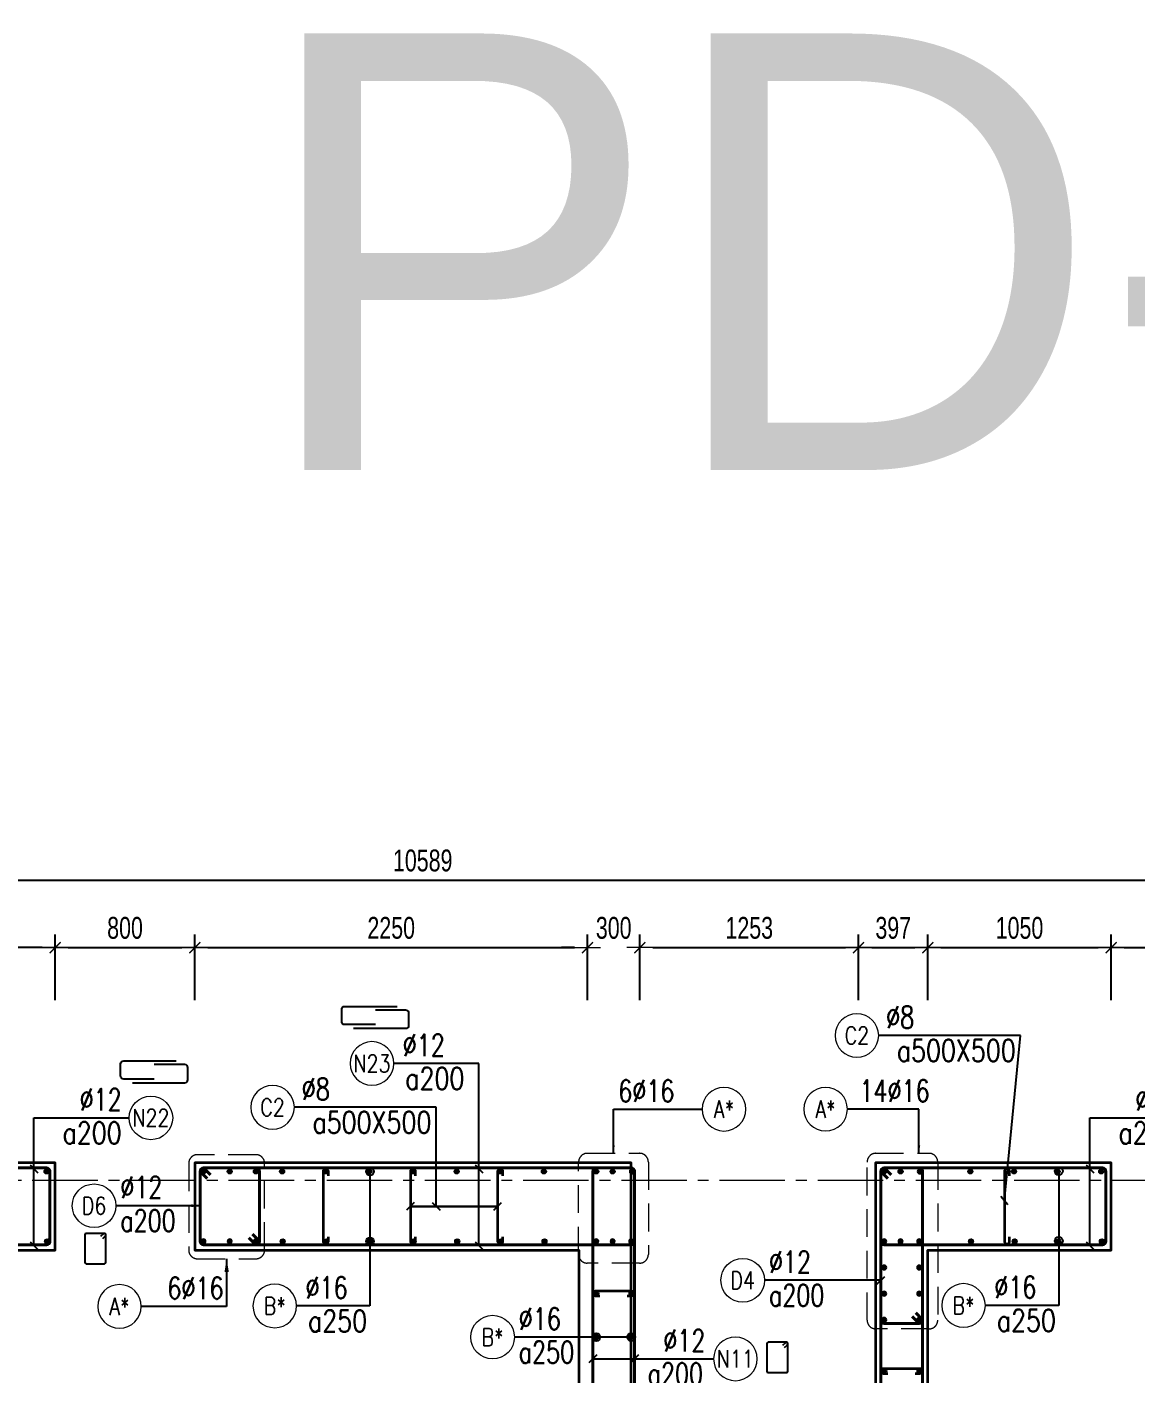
# Model space of a CAD drawing. Header units: millimetres. Extents: x 738475 to 1279438, y -34239 to 156422.
# Drawn here: x 1066096 to 1072451, y 32836 to 40550 of the extents above; entities that cross this region are included whole.
import ezdxf
from ezdxf.enums import TextEntityAlignment as Align

# ---------------------------------------------------------------- set-up
doc = ezdxf.new("R2010")
doc.units = ezdxf.units.MM
doc.header["$MEASUREMENT"] = 0
doc.linetypes.add('HIDDEN2', pattern=[4.7625, 3.175, -1.5875])
doc.linetypes.add('HT_Grid$0$CENTER2', pattern=[1.125, 0.75, -0.125, 0.125, -0.125])
doc.layers.get('0').update_dxf_attribs({"lineweight": 20})
doc.layers.get('Defpoints').update_dxf_attribs({"color": 151, "lineweight": 9})
for name, color, linetype, lineweight in [('HT_Grid$0$NDC_S_AXIS', 5, 'HT_Grid$0$CENTER2', 13), ('KC-LEADER', 153, 'Continuous', 18), ('KC-THEP', 6, 'Continuous', 40), ('NDC_S_DIM', 1, 'Continuous', 15), ('NDC_S_ENG TEXT', 2, 'Continuous', 20), ('NDC_S_HIDDEN', 8, 'HIDDEN2', 13), ('NDC_S_LEADER', 1, 'Continuous', 15), ('NDC_S_REBAR', 4, 'Continuous', 35), ('NDC_S_STIRRUP', 4, 'Continuous', 40), ('NDC_S_VN TEXT', 7, 'Continuous', 20), ('NDC_S_WALL', 6, 'Continuous', 35), ('OF_Core wall_1.2(B1-19F)$0$NDC_S_WALL', 6, 'Continuous', 35)]:
    doc.layers.add(name, color=color, linetype=linetype, lineweight=lineweight)
doc.layers.add('Leader', color=6, linetype='Continuous')
doc.layers.add('Ligature', color=1, linetype='Continuous')
doc.styles.add('NDC_ARIAL', font='arial.ttf', dxfattribs={"width": 0.85})
doc.styles.add('NDC_DIM', font='', dxfattribs={"width": 0.75})
doc.styles.add('NDC_EN TXT', font='romans.shx', dxfattribs={"width": 0.8})
doc.styles.get("Standard").update_dxf_attribs({"font": 'arial.ttf'})
doc.styles.get('NDC_DIM').set_extended_font_data('Dotum')
doc.dimstyles.new('NDC_1-50', dxfattribs={"dimscale": 50, "dimtxt": 2.5, "dimasz": 1, "dimexe": 1.5, "dimexo": 0, "dimgap": 0.8, "dimtad": 1, "dimdec": 0, "dimdsep": 46, "dimtxsty": 'NDC_ARIAL', "dimblk": 'DIMMARK', "dimcen": 49999.938995, "dimdle": 1.5, "dimclrd": 1, "dimclre": 1, "dimclrt": 3, "dimadec": 0, "dimazin": 0, "dimtfac": 1, "dimtdec": 0, "dimtix": 1, "dimtmove": 2, "dimatfit": 3, "dimfxl": 1, "dimarcsym": 0})
doc.dimstyles.new('NDC_dim_30', dxfattribs={"dimscale": 30, "dimtxt": 2.5, "dimasz": 1.5, "dimexe": 1.5, "dimexo": 2.5, "dimgap": 1, "dimtad": 1, "dimdec": 0, "dimzin": 0, "dimdsep": 46, "dimtxsty": 'NDC_DIM', "dimblk": 'DIMMARK', "dimcen": 0.09, "dimdle": 1.2, "dimclrd": 1, "dimclre": 1, "dimclrt": 3, "dimadec": 0, "dimazin": 0, "dimtfac": 1, "dimtdec": 0, "dimtix": 1, "dimtofl": 0, "dimtmove": 0, "dimatfit": 3, "dimfxl": 6, "dimfxlon": 1, "dimtolj": 1, "dimtzin": 0, "dimarcsym": 0})
doc.dimstyles.new('NDC_dim_50', dxfattribs={"dimscale": 50, "dimtxt": 2.5, "dimasz": 1.5, "dimexe": 1.5, "dimexo": 2.5, "dimgap": 1, "dimtad": 1, "dimdec": 0, "dimzin": 0, "dimdsep": 46, "dimtxsty": 'NDC_DIM', "dimblk": 'DIMMARK', "dimcen": 0.09, "dimdle": 1.2, "dimclrd": 1, "dimclre": 1, "dimclrt": 3, "dimadec": 0, "dimazin": 0, "dimtfac": 1, "dimtdec": 0, "dimtix": 1, "dimtofl": 0, "dimtmove": 0, "dimatfit": 3, "dimfxl": 6, "dimfxlon": 1, "dimtolj": 1, "dimtzin": 0, "dimarcsym": 0})

# ---------------------------------------------------------------- blocks, each defined once
blk = doc.blocks.new('THEP')
at = {"layer": 'KC-LEADER', "color": 6}
blk.add_circle((0, 0), 14, dxfattribs=at)
at = {"layer": 'KC-THEP'}
for p, q in [((-14, 0), (14, 0)), ((9.9, 9.9), (-9.9, -9.9)), ((-9.9, 9.9), (9.9, -9.9)), ((0, 14), (0, -14))]:
    blk.add_line(p, q, dxfattribs=at)
blk = doc.blocks.new('DIMMARK')
at = {"layer": 'NDC_S_DIM', "color": 1}
blk.add_line((-1.5, 0), (1, 0), dxfattribs=at)
at = {"layer": 'NDC_S_DIM', "color": 2, "const_width": 0.1}
blk.add_lwpolyline([(-0.42, -0.42), (0.42, 0.42)], dxfattribs=at)
blk = doc.blocks.new('*U10')
blk.add_circle((2.5, 0), 2.5)
at = {"layer": 'NDC_S_VN TEXT', "color": 3, "style": 'NDC_EN TXT'}
for tag, width, p in [('DK2', 0.75, (-0.85, 0.85)), ('KC2', 0.8, (-0.85, -2.97))]:
    blk.add_attdef(tag, text='', height=2.5, dxfattribs=dict(at, width=width)).set_placement(p, align=Align.RIGHT)
at = {"layer": 'NDC_S_VN TEXT', "color": 7, "style": 'NDC_EN TXT', "width": 0.8}
blk.add_attdef('SH3', text='', height=2, dxfattribs=at).set_placement((2.5, 0), align=Align.MIDDLE)
blk = doc.blocks.new('*U13')
blk.add_circle((-2.5, 0), 2.5)
at = {"layer": 'NDC_S_VN TEXT', "color": 3, "style": 'NDC_EN TXT', "width": 0.75}
blk.add_attdef('DK1', (0.5, 0.85), '', height=2.5, dxfattribs=at)
at = {"layer": 'NDC_S_VN TEXT', "color": 7, "style": 'NDC_EN TXT', "width": 0.8}
blk.add_attdef('SH2', text='', height=2, dxfattribs=at).set_placement((-2.5, 0), align=Align.MIDDLE)
blk = doc.blocks.new('*U11')
blk.add_circle((-2.5, 0), 2.5)
at = {"layer": 'NDC_S_VN TEXT', "color": 3, "style": 'NDC_EN TXT', "width": 0.75}
for tag, p in [('DK1', (0.5, 0.85)), ('KC1', (0.5, -2.97))]:
    blk.add_attdef(tag, p, '', height=2.5, dxfattribs=at)
at = {"layer": 'NDC_S_VN TEXT', "color": 7, "style": 'NDC_EN TXT', "width": 0.8}
blk.add_attdef('SH2', text='', height=2, dxfattribs=at).set_placement((-2.5, 0), align=Align.MIDDLE)
blk = doc.blocks.new('*D826')
at = {"layer": 'Defpoints', "color": 0, "transparency": 16777216}
for p in [(1069608.2, 35277.9), (1069308.2, 33546.2), (1069608.2, 33546.2)]:
    blk.add_point(p, dxfattribs=at)
at = {"layer": 'NDC_S_DIM', "color": 1, "lineweight": -2, "transparency": 16777216}
for p, q in [((1069308.2, 34977.9), (1069308.2, 35352.9)), ((1069608.2, 34977.9), (1069608.2, 35352.9)), ((1069233.2, 35277.9), (1069158.2, 35277.9)), ((1069683.2, 35277.9), (1069758.2, 35277.9))]:
    blk.add_line(p, q, dxfattribs=at)
at = {"layer": 'NDC_S_DIM', "color": 1, "lineweight": -2, "transparency": 16777216, "xscale": 75, "yscale": 75, "zscale": 75}
blk.add_blockref('DIMMARK', (1069308.2, 35277.9), dxfattribs=at)
at = {"layer": 'NDC_S_DIM', "color": 1, "lineweight": -2, "transparency": 16777216, "xscale": 75, "yscale": 75, "zscale": 75, "rotation": 180}
blk.add_blockref('DIMMARK', (1069608.2, 35277.9), dxfattribs=at)
at = {"layer": 'NDC_S_DIM', "color": 3, "transparency": 16777216, "insert": (1069458.2, 35390.5), "char_height": 125, "attachment_point": 5, "style": 'NDC_DIM'}
blk.add_mtext('\\A1;300', dxfattribs=at)
blk = doc.blocks.new('*D827')
at = {"layer": 'Defpoints', "color": 0, "transparency": 16777216}
for p in [(1067058.6, 35277.9), (1066258.2, 34016.2), (1067058.6, 34016.2)]:
    blk.add_point(p, dxfattribs=at)
at = {"layer": 'NDC_S_DIM', "color": 1, "lineweight": -2, "transparency": 16777216}
for p, q in [((1066258.2, 34977.9), (1066258.2, 35352.9)), ((1067058.6, 34977.9), (1067058.6, 35352.9)), ((1066333.2, 35277.9), (1066983.6, 35277.9))]:
    blk.add_line(p, q, dxfattribs=at)
at = {"layer": 'NDC_S_DIM', "color": 1, "lineweight": -2, "transparency": 16777216, "xscale": 75, "yscale": 75, "zscale": 75, "rotation": 180}
blk.add_blockref('DIMMARK', (1066258.2, 35277.9), dxfattribs=at)
at = {"layer": 'NDC_S_DIM', "color": 1, "lineweight": -2, "transparency": 16777216, "xscale": 75, "yscale": 75, "zscale": 75}
blk.add_blockref('DIMMARK', (1067058.6, 35277.9), dxfattribs=at)
at = {"layer": 'NDC_S_DIM', "color": 3, "transparency": 16777216, "insert": (1066658.4, 35390.5), "char_height": 125, "attachment_point": 5, "style": 'NDC_DIM'}
blk.add_mtext('\\A1;800', dxfattribs=at)
blk = doc.blocks.new('*D828')
at = {"layer": 'Defpoints', "color": 0, "transparency": 16777216}
for p in [(1069308.2, 35277.9), (1067058.6, 34016.2), (1069308.2, 33546.2)]:
    blk.add_point(p, dxfattribs=at)
at = {"layer": 'NDC_S_DIM', "color": 1, "lineweight": -2, "transparency": 16777216}
for p, q in [((1067058.6, 34977.9), (1067058.6, 35352.9)), ((1069308.2, 34977.9), (1069308.2, 35352.9)), ((1067133.6, 35277.9), (1069233.2, 35277.9))]:
    blk.add_line(p, q, dxfattribs=at)
at = {"layer": 'NDC_S_DIM', "color": 1, "lineweight": -2, "transparency": 16777216, "xscale": 75, "yscale": 75, "zscale": 75, "rotation": 180}
blk.add_blockref('DIMMARK', (1067058.6, 35277.9), dxfattribs=at)
at = {"layer": 'NDC_S_DIM', "color": 1, "lineweight": -2, "transparency": 16777216, "xscale": 75, "yscale": 75, "zscale": 75}
blk.add_blockref('DIMMARK', (1069308.2, 35277.9), dxfattribs=at)
at = {"layer": 'NDC_S_DIM', "color": 3, "transparency": 16777216, "insert": (1068183.4, 35390.5), "char_height": 125, "attachment_point": 5, "style": 'NDC_DIM'}
blk.add_mtext('\\A1;2250', dxfattribs=at)
blk = doc.blocks.new('*D829')
at = {"layer": 'Defpoints', "color": 0, "transparency": 16777216}
for p in [(1073658.2, 35663.8), (1073658.2, 34760.7), (1063069.3, 33966.5)]:
    blk.add_point(p, dxfattribs=at)
at = {"layer": 'NDC_S_DIM', "color": 1, "lineweight": -2, "transparency": 16777216}
for p, q in [((1063069.3, 35363.8), (1063069.3, 35738.8)), ((1073658.2, 35363.8), (1073658.2, 35738.8)), ((1063144.3, 35663.8), (1073583.2, 35663.8))]:
    blk.add_line(p, q, dxfattribs=at)
at = {"layer": 'NDC_S_DIM', "color": 1, "lineweight": -2, "transparency": 16777216, "xscale": 75, "yscale": 75, "zscale": 75, "rotation": 180}
blk.add_blockref('DIMMARK', (1063069.3, 35663.8), dxfattribs=at)
at = {"layer": 'NDC_S_DIM', "color": 1, "lineweight": -2, "transparency": 16777216, "xscale": 75, "yscale": 75, "zscale": 75}
blk.add_blockref('DIMMARK', (1073658.2, 35663.8), dxfattribs=at)
at = {"layer": 'NDC_S_DIM', "color": 3, "transparency": 16777216, "insert": (1068363.8, 35776.4), "char_height": 125, "attachment_point": 5, "style": 'NDC_DIM'}
blk.add_mtext('\\A1;10589', dxfattribs=at)
blk = doc.blocks.new('*D832')
at = {"layer": 'Defpoints', "color": 0, "ltscale": 200, "transparency": 16777216}
for p in [(1065358.2, 35277.9), (1066258.2, 34016.2), (1065358.2, 33522.6)]:
    blk.add_point(p, dxfattribs=at)
at = {"layer": 'NDC_S_DIM', "color": 1, "lineweight": -2, "ltscale": 200, "transparency": 16777216}
for p, q in [((1065358.2, 34977.9), (1065358.2, 35352.9)), ((1066258.2, 34977.9), (1066258.2, 35352.9)), ((1066183.2, 35277.9), (1065433.2, 35277.9))]:
    blk.add_line(p, q, dxfattribs=at)
at = {"layer": 'NDC_S_DIM', "color": 1, "lineweight": -2, "ltscale": 200, "transparency": 16777216, "xscale": 75, "yscale": 75, "zscale": 75, "rotation": 180}
blk.add_blockref('DIMMARK', (1065358.2, 35277.9), dxfattribs=at)
at = {"layer": 'NDC_S_DIM', "color": 1, "lineweight": -2, "ltscale": 200, "transparency": 16777216, "xscale": 75, "yscale": 75, "zscale": 75}
blk.add_blockref('DIMMARK', (1066258.2, 35277.9), dxfattribs=at)
at = {"layer": 'NDC_S_DIM', "color": 3, "ltscale": 200, "transparency": 16777216, "insert": (1065808.2, 35390.5), "char_height": 125, "attachment_point": 5, "style": 'NDC_DIM'}
blk.add_mtext('\\A1;900', dxfattribs=at)
blk = doc.blocks.new('*U812')
at = {"layer": 'KC-THEP', "rotation": 9.66856443638095}
for p in [(-1.8, 200), (1.8, -200)]:
    blk.add_blockref('THEP', p, dxfattribs=at)
blk = doc.blocks.new('*U811')
at = {"layer": 'NDC_S_HIDDEN', "color": 0, "linetype": 'ByBlock', "lineweight": -2, "transparency": 16777216}
for p in [(0, 0), (250, 0), (500, 0), (750, 0)]:
    blk.add_blockref('*U812', p, dxfattribs=at)
blk = doc.blocks.new('A$C72321851')
at = {"layer": 'Ligature'}
for points in [[(-60.9, -129.3), (-60.9, 170.9, -0.414214), (-43.3, 188.5), (25.8, 188.5, -0.414214), (43.4, 170.9), (43.4, -4.3)], [(-39.7, -4.3), (-39.7, -179.5, 0.414214), (-22.1, -197.1), (47, -197.1, 0.414214), (64.6, -179.5), (64.6, 120.7)]]:
    blk.add_lwpolyline(points, format="xyb", dxfattribs=at)
blk = doc.blocks.new('*U9')
blk.add_circle((2.5, 0), 2.5)
at = {"layer": 'NDC_S_VN TEXT', "color": 3, "style": 'NDC_EN TXT', "width": 0.75}
blk.add_attdef('DK2', text='', height=2.5, dxfattribs=at).set_placement((-0.85, 0.85), align=Align.RIGHT)
at = {"layer": 'NDC_S_VN TEXT', "color": 7, "style": 'NDC_EN TXT', "width": 0.8}
blk.add_attdef('SH3', text='', height=2, dxfattribs=at).set_placement((2.5, 0), align=Align.MIDDLE)
blk = doc.blocks.new('*D834')
at = {"layer": 'Defpoints', "color": 0, "ltscale": 200, "transparency": 16777216}
for p in [(1070861.3, 35277.9), (1070861.3, 33949.9), (1069608.2, 33546.2)]:
    blk.add_point(p, dxfattribs=at)
at = {"layer": 'NDC_S_DIM', "color": 1, "lineweight": -2, "ltscale": 200, "transparency": 16777216}
for p, q in [((1069608.2, 34977.9), (1069608.2, 35352.9)), ((1070861.3, 34977.9), (1070861.3, 35352.9)), ((1069683.2, 35277.9), (1070786.3, 35277.9))]:
    blk.add_line(p, q, dxfattribs=at)
at = {"layer": 'NDC_S_DIM', "color": 1, "lineweight": -2, "ltscale": 200, "transparency": 16777216, "xscale": 75, "yscale": 75, "zscale": 75, "rotation": 180}
blk.add_blockref('DIMMARK', (1069608.2, 35277.9), dxfattribs=at)
at = {"layer": 'NDC_S_DIM', "color": 1, "lineweight": -2, "ltscale": 200, "transparency": 16777216, "xscale": 75, "yscale": 75, "zscale": 75}
blk.add_blockref('DIMMARK', (1070861.3, 35277.9), dxfattribs=at)
at = {"layer": 'NDC_S_DIM', "color": 3, "ltscale": 200, "transparency": 16777216, "insert": (1070234.8, 35390.5), "char_height": 125, "attachment_point": 5, "style": 'NDC_DIM'}
blk.add_mtext('\\A1;1253', dxfattribs=at)
blk = doc.blocks.new('*D835')
at = {"layer": 'Defpoints', "color": 0, "ltscale": 200, "transparency": 16777216}
for p in [(1071258.2, 35277.9), (1070861.3, 33949.9), (1071258.2, 33546.2)]:
    blk.add_point(p, dxfattribs=at)
at = {"layer": 'NDC_S_DIM', "color": 1, "lineweight": -2, "ltscale": 200, "transparency": 16777216}
for p, q in [((1070861.3, 34977.9), (1070861.3, 35352.9)), ((1071258.2, 34977.9), (1071258.2, 35352.9)), ((1070936.3, 35277.9), (1071183.2, 35277.9))]:
    blk.add_line(p, q, dxfattribs=at)
at = {"layer": 'NDC_S_DIM', "color": 1, "lineweight": -2, "ltscale": 200, "transparency": 16777216, "xscale": 75, "yscale": 75, "zscale": 75, "rotation": 180}
blk.add_blockref('DIMMARK', (1070861.3, 35277.9), dxfattribs=at)
at = {"layer": 'NDC_S_DIM', "color": 1, "lineweight": -2, "ltscale": 200, "transparency": 16777216, "xscale": 75, "yscale": 75, "zscale": 75}
blk.add_blockref('DIMMARK', (1071258.2, 35277.9), dxfattribs=at)
at = {"layer": 'NDC_S_DIM', "color": 3, "ltscale": 200, "transparency": 16777216, "insert": (1071059.8, 35390.5), "char_height": 125, "attachment_point": 5, "style": 'NDC_DIM'}
blk.add_mtext('\\A1;397', dxfattribs=at)
blk = doc.blocks.new('*D836')
at = {"layer": 'Defpoints', "color": 0, "ltscale": 200, "transparency": 16777216}
for p in [(1072308.2, 35277.9), (1071258.2, 33546.2), (1072308.2, 33546.2)]:
    blk.add_point(p, dxfattribs=at)
at = {"layer": 'NDC_S_DIM', "color": 1, "lineweight": -2, "ltscale": 200, "transparency": 16777216}
for p, q in [((1071258.2, 34977.9), (1071258.2, 35352.9)), ((1072308.2, 34977.9), (1072308.2, 35352.9)), ((1071333.2, 35277.9), (1072233.2, 35277.9))]:
    blk.add_line(p, q, dxfattribs=at)
at = {"layer": 'NDC_S_DIM', "color": 1, "lineweight": -2, "ltscale": 200, "transparency": 16777216, "xscale": 75, "yscale": 75, "zscale": 75, "rotation": 180}
blk.add_blockref('DIMMARK', (1071258.2, 35277.9), dxfattribs=at)
at = {"layer": 'NDC_S_DIM', "color": 1, "lineweight": -2, "ltscale": 200, "transparency": 16777216, "xscale": 75, "yscale": 75, "zscale": 75}
blk.add_blockref('DIMMARK', (1072308.2, 35277.9), dxfattribs=at)
at = {"layer": 'NDC_S_DIM', "color": 3, "ltscale": 200, "transparency": 16777216, "insert": (1071783.2, 35390.5), "char_height": 125, "attachment_point": 5, "style": 'NDC_DIM'}
blk.add_mtext('\\A1;1050', dxfattribs=at)
blk = doc.blocks.new('*D837')
at = {"layer": 'Defpoints', "color": 0, "ltscale": 200, "transparency": 16777216}
for p in [(1073108.2, 35277.9), (1072308.2, 33546.2), (1073108.2, 33546.2)]:
    blk.add_point(p, dxfattribs=at)
at = {"layer": 'NDC_S_DIM', "color": 1, "lineweight": -2, "ltscale": 200, "transparency": 16777216}
for p, q in [((1072308.2, 34977.9), (1072308.2, 35352.9)), ((1073108.2, 34977.9), (1073108.2, 35352.9)), ((1072383.2, 35277.9), (1073033.2, 35277.9))]:
    blk.add_line(p, q, dxfattribs=at)
at = {"layer": 'NDC_S_DIM', "color": 1, "lineweight": -2, "ltscale": 200, "transparency": 16777216, "xscale": 75, "yscale": 75, "zscale": 75, "rotation": 180}
blk.add_blockref('DIMMARK', (1072308.2, 35277.9), dxfattribs=at)
at = {"layer": 'NDC_S_DIM', "color": 1, "lineweight": -2, "ltscale": 200, "transparency": 16777216, "xscale": 75, "yscale": 75, "zscale": 75}
blk.add_blockref('DIMMARK', (1073108.2, 35277.9), dxfattribs=at)
at = {"layer": 'NDC_S_DIM', "color": 3, "ltscale": 200, "transparency": 16777216, "insert": (1072708.2, 35390.5), "char_height": 125, "attachment_point": 5, "style": 'NDC_DIM'}
blk.add_mtext('\\A1;800', dxfattribs=at)

msp = doc.modelspace()

# ---------------------------------------------------------------- linework, layer by layer
at = {"layer": 'HT_Grid$0$NDC_S_AXIS', "ltscale": 500}
msp.add_line((1061064.426, 33946.245), (1078989.134, 33946.245), dxfattribs=at)
at = {"layer": 'Ligature'}
for points in [[(1066530.253, 33611.54), (1066546.219, 33627.506, 0.66817864), (1066540.445, 33641.445), (1066435.817, 33641.445, 0.41421356), (1066427.652, 33633.28), (1066427.652, 33476.172, 0.41421356), (1066435.817, 33468.007), (1066540.446, 33468.007, 0.41421356), (1066548.61, 33476.172), (1066548.61, 33633.28, 0.66817864), (1066534.672, 33639.053), (1066518.706, 33623.087)], [(1070437.33, 32988.179), (1070453.296, 33004.145, 0.66817864), (1070447.522, 33018.083), (1070342.893, 33018.083, 0.41421356), (1070334.729, 33009.918), (1070334.729, 32852.81, 0.41421356), (1070342.894, 32844.646), (1070447.522, 32844.646, 0.41421356), (1070455.687, 32852.81), (1070455.687, 33009.918, 0.66817864), (1070441.749, 33015.691), (1070425.783, 32999.725)]]:
    msp.add_lwpolyline(points, format="xyb", dxfattribs=at)
at = {"layer": 'NDC_S_HIDDEN', "ltscale": 50}
for points in [[(1069307.064, 34100.073), (1069606.664, 34100.073, -0.41421356), (1069656.664, 34050.073), (1069656.664, 33521.275, -0.41421356), (1069606.664, 33471.275), (1069307.064, 33471.275, -0.41421356), (1069257.064, 33521.275), (1069257.064, 34050.073, -0.41421356)], [(1070960.168, 34100.073), (1071264.814, 34100.073, -0.41421356), (1071314.814, 34050.073), (1071314.814, 33144.847, -0.41421356), (1071264.814, 33094.847), (1070960.168, 33094.847, -0.41421356), (1070910.168, 33144.847), (1070910.168, 34050.073, -0.41421356)], [(1067408.224, 34092.403), (1067073, 34092.403, 0.41421356), (1067023, 34042.403), (1067023, 33546.245, 0.41421356), (1067073, 33496.245), (1067408.224, 33496.245, 0.41421356), (1067458.224, 33546.245), (1067458.224, 34042.403, 0.41421356)]]:
    msp.add_lwpolyline(points, format="xyb", close=True, dxfattribs=at)
at = {"layer": 'NDC_S_REBAR'}
for points in [[(1067823.224, 33971.245), (1067823.224, 33996.245, 1), (1067793.224, 33996.245), (1067793.224, 33596.245, 1), (1067823.224, 33596.245), (1067823.224, 33621.245)], [(1068323.224, 33971.245), (1068323.224, 33996.245, 1), (1068293.224, 33996.245), (1068293.224, 33596.245, 1), (1068323.224, 33596.245), (1068323.224, 33621.245)], [(1068823.224, 33971.245), (1068823.224, 33996.245, 1), (1068793.224, 33996.245), (1068793.224, 33596.245, 1), (1068823.224, 33596.245), (1068823.224, 33621.245)], [(1071726.736, 33971.245), (1071726.736, 33996.245, 1), (1071696.736, 33996.245), (1071696.736, 33596.245, 1), (1071726.736, 33596.245), (1071726.736, 33621.245)], [(1069378.775, 33282.491), (1069353.775, 33282.491, -1), (1069353.775, 33312.491), (1069560.8, 33312.491, -1), (1069560.8, 33282.491), (1069535.8, 33282.491)], [(1071028.775, 32838.224), (1071003.775, 32838.224, -1), (1071003.775, 32868.224), (1071210.8, 32868.224, -1), (1071210.8, 32838.224), (1071185.8, 32838.224)]]:
    msp.add_lwpolyline(points, format="xyb", dxfattribs=at)
at = {"layer": 'NDC_S_STIRRUP'}
for points in [[(1064698.224, 33976.245), (1064658.224, 34016.245, 0.41421356), (1064638.224, 33996.245), (1064638.224, 33596.245, 0.41421356), (1064658.224, 33576.245), (1066208.224, 33576.245, 0.41421356), (1066228.224, 33596.245), (1066228.224, 33996.245, 0.41421356), (1066208.224, 34016.245), (1064658.224, 34016.245, 0.41421356), (1064638.224, 33996.245), (1064678.224, 33956.245)], [(1067148.224, 33976.245), (1067108.224, 34016.245, 0.41421356), (1067088.224, 33996.245), (1067088.224, 33596.245, 0.41421356), (1067108.224, 33576.245), (1069558.224, 33576.245, 0.41421356), (1069578.224, 33596.245), (1069578.224, 33996.245, 0.41421356), (1069558.224, 34016.245), (1067108.224, 34016.245, 0.41421356), (1067088.224, 33996.245), (1067128.224, 33956.245)], [(1067388.224, 33636.245), (1067428.224, 33596.245, -0.41421356), (1067408.224, 33576.245), (1067108.224, 33576.245, -0.41421356), (1067088.224, 33596.245), (1067088.224, 33996.245, -0.41421356), (1067108.224, 34016.245), (1067408.224, 34016.245, -0.41421356), (1067428.224, 33996.245), (1067428.224, 33596.245, -0.41421356), (1067408.224, 33576.245), (1067368.224, 33616.245)], [(1069538.224, 31636.245), (1069578.224, 31596.245, -0.41421356), (1069558.224, 31576.245), (1069358.224, 31576.245, -0.41421356), (1069338.224, 31596.245), (1069338.224, 33996.245, -0.41421356), (1069358.224, 34016.245), (1069558.224, 34016.245, -0.41421356), (1069578.224, 33996.245), (1069578.224, 31596.245, -0.41421356), (1069558.224, 31576.245), (1069518.224, 31616.245)], [(1071188.224, 26836.245), (1071228.224, 26796.245, -0.41421356), (1071208.224, 26776.245), (1071008.224, 26776.245, -0.41421356), (1070988.224, 26796.245), (1070988.224, 33996.245, -0.41421356), (1071008.224, 34016.245), (1071208.224, 34016.245, -0.41421356), (1071228.224, 33996.245), (1071228.224, 26796.245, -0.41421356), (1071208.224, 26776.245), (1071168.224, 26816.245)], [(1071188.335, 33186.245), (1071228.335, 33146.245, -0.41421356), (1071208.335, 33126.245), (1071008.335, 33126.245, -0.41421356), (1070988.335, 33146.245), (1070988.224, 33996.245, -0.41421356), (1071008.224, 34016.245), (1071208.224, 34016.245, -0.41421356), (1071228.224, 33996.245), (1071228.335, 33146.245, -0.41421356), (1071208.335, 33126.245), (1071168.335, 33166.245)], [(1071048.224, 33976.245), (1071008.224, 34016.245, 0.41421356), (1070988.224, 33996.245), (1070988.224, 33596.245, 0.41421356), (1071008.224, 33576.245), (1072258.224, 33576.245, 0.41421356), (1072278.224, 33596.245), (1072278.224, 33996.245, 0.41421356), (1072258.224, 34016.245), (1071008.224, 34016.245, 0.41421356), (1070988.224, 33996.245), (1071028.224, 33956.245)]]:
    msp.add_lwpolyline(points, format="xyb", dxfattribs=at)
at = {"layer": 'NDC_S_WALL'}
for points in [[(1065358.224, 31846.245), (1065358.224, 33546.245), (1066258.224, 33546.245), (1066258.224, 34046.245), (1064608.224, 34046.245), (1064608.224, 33546.245), (1064858.224, 33546.245), (1064858.224, 25346.245)], [(1069558.224, 31546.245), (1069558.224, 34046.245), (1067058.224, 34046.245), (1067058.224, 33546.245), (1069258.224, 33546.245), (1069258.224, 31846.245)], [(1074058.224, 31646.245), (1071258.224, 31646.245), (1071258.224, 33546.245), (1072308.224, 33546.245), (1072308.224, 34046.245), (1070958.224, 34046.245), (1070958.224, 26946.245), (1070208.224, 26946.245), (1070208.224, 26746.245), (1071258.224, 26746.245), (1071258.224, 31346.245), (1074058.224, 31346.245)]]:
    msp.add_lwpolyline(points, dxfattribs=at)

# ---------------------------------------------------------------- block references
at = {"layer": 'KC-THEP'}
for p, rotation in [((1066208.224, 33996.245), 9.66856443638095), ((1067108.224, 33996.245), 189.6685644363809), ((1067258.224, 33996.245), 189.6685644363809), ((1067408.224, 33996.245), 189.6685644363809), ((1067558.224, 33996.245), 9.66856443638095), ((1067808.224, 33996.245), 9.66856443638095), ((1068058.224, 33996.245), 9.66856443638095), ((1068308.224, 33996.245), 9.66856443638095), ((1068558.224, 33996.245), 9.66856443638095), ((1068808.224, 33996.245), 9.66856443638095), ((1069058.224, 33996.245), 9.66856443638095), ((1069358.224, 33996.245), 9.668564436380946), ((1069451.819, 33996.245), 9.668564436380946), ((1071008.224, 33996.245), 9.668564436380946), ((1071101.819, 33996.245), 9.668564436380946), ((1066211.736, 33596.245), 9.66856443638095), ((1067561.736, 33596.245), 9.66856443638095), ((1067811.736, 33596.245), 9.66856443638095), ((1068061.736, 33596.245), 9.66856443638095), ((1068311.736, 33596.245), 9.66856443638095), ((1068561.736, 33596.245), 9.66856443638095), ((1068811.736, 33596.245), 9.66856443638095), ((1069061.736, 33596.245), 9.66856443638095), ((1069358.252, 33297.491), 189.6685644363809), ((1069358.252, 33047.491), 189.6685644363809), ((1071008.252, 32853.224), 189.6685644363809)]:
    msp.add_blockref('THEP', p, dxfattribs=dict(at, rotation=rotation))
at = {"layer": 'KC-THEP', "xscale": -1}
for p, rotation in [((1069561.736, 33996.245), 170.331435563619), ((1071211.736, 33996.245), 170.331435563619), ((1067108.224, 33596.245), 350.3314355636191), ((1067258.224, 33596.245), 350.3314355636191), ((1067408.224, 33596.245), 350.3314355636191), ((1069358.224, 33596.245), 170.331435563619), ((1069451.819, 33596.245), 170.331435563619), ((1069558.224, 33596.245), 170.331435563619), ((1071008.224, 33596.245), 170.331435563619), ((1071101.819, 33596.245), 170.331435563619), ((1071208.224, 33596.245), 170.331435563619), ((1071008.224, 33446.245), 170.331435563619), ((1071208.224, 33446.245), 170.331435563619), ((1069558.224, 33297.792), 350.3314355636191), ((1071008.224, 33296.245), 170.331435563619), ((1071208.224, 33296.245), 170.331435563619), ((1071008.224, 33146.245), 170.331435563619), ((1071208.224, 33146.245), 170.331435563619), ((1069558.224, 33047.792), 350.3314355636191), ((1071208.224, 32853.525), 350.3314355636191)]:
    msp.add_blockref('THEP', p, dxfattribs=dict(at, rotation=rotation))
at = {"layer": 'Leader', "xscale": -1, "rotation": 270.0000000000001}
for p in [(1068096.744, 34876.846), (1066830.033, 34565.072)]:
    msp.add_blockref('A$C72321851', p, dxfattribs=at)
at = {"layer": 'NDC_S_HIDDEN'}
msp.add_blockref('*U811', (1071503.287, 33796.245), dxfattribs=at)
at = {"layer": 'NDC_S_VN TEXT'}
ref = msp.add_blockref('*U10', (1070976.515, 34774.831), dxfattribs=dict(at, xscale=-50, yscale=50, zscale=50))
ref.add_attrib('SH3', 'C2', dxfattribs={"color": 7, "height": 100, "style": 'NDC_EN TXT', "width": 0.8}).set_placement((1070851.515, 34774.831), align=Align.MIDDLE)
ref.add_attrib('DK2', '%%c8', dxfattribs={"color": 3, "height": 125, "style": 'NDC_EN TXT', "width": 0.75}).set_placement((1071179.729, 34817.106), align=Align.RIGHT)
ref.add_attrib('KC2', 'a500X500', dxfattribs={"color": 3, "height": 125, "style": 'NDC_EN TXT', "width": 0.8}).set_placement((1071761.872, 34626.203), align=Align.RIGHT)
ref = msp.add_blockref('*U10', (1068198.166, 34614.794), dxfattribs=dict(at, xscale=-50, yscale=50, zscale=50))
ref.add_attrib('SH3', 'N23', dxfattribs={"color": 7, "height": 100, "style": 'NDC_EN TXT', "width": 0.8}).set_placement((1068073.166, 34614.794), align=Align.MIDDLE)
ref.add_attrib('DK2', '%%C12', dxfattribs={"color": 3, "height": 125, "style": 'NDC_EN TXT', "width": 0.75}).set_placement((1068490.666, 34657.069), align=Align.RIGHT)
ref.add_attrib('KC2', 'a200', dxfattribs={"color": 3, "height": 125, "style": 'NDC_EN TXT', "width": 0.8}).set_placement((1068602.57, 34466.167), align=Align.RIGHT)
ref = msp.add_blockref('*U10', (1067628.438, 34363.588), dxfattribs=dict(at, xscale=-50, yscale=50, zscale=50))
ref.add_attrib('SH3', 'C2', dxfattribs={"color": 7, "height": 100, "style": 'NDC_EN TXT', "width": 0.8}).set_placement((1067503.438, 34363.588), align=Align.MIDDLE)
ref.add_attrib('DK2', '%%c8', dxfattribs={"color": 3, "height": 125, "style": 'NDC_EN TXT', "width": 0.75}).set_placement((1067831.653, 34405.863), align=Align.RIGHT)
ref.add_attrib('KC2', 'a500X500', dxfattribs={"color": 3, "height": 125, "style": 'NDC_EN TXT', "width": 0.8}).set_placement((1068413.795, 34214.96), align=Align.RIGHT)
ref = msp.add_blockref('*U13', (1069965.098, 34352.795), dxfattribs=dict(at, xscale=-50, yscale=50, zscale=50))
ref.add_attrib('SH2', 'A*', dxfattribs={"color": 7, "height": 100, "style": 'NDC_EN TXT', "width": 0.8}).set_placement((1070090.098, 34352.795), align=Align.MIDDLE)
ref.add_attrib('DK1', '6%%C16', (1069484.741, 34395.07), dxfattribs={"color": 3, "height": 125, "style": 'NDC_EN TXT', "width": 0.75})
ref = msp.add_blockref('*U9', (1070797.236, 34352.976), dxfattribs=dict(at, xscale=-50, yscale=50, zscale=50))
ref.add_attrib('SH3', 'A*', dxfattribs={"color": 7, "height": 100, "style": 'NDC_EN TXT', "width": 0.8}).set_placement((1070672.236, 34352.976), align=Align.MIDDLE)
ref.add_attrib('DK2', '14%%C16', dxfattribs={"color": 3, "height": 125, "style": 'NDC_EN TXT', "width": 0.75}).set_placement((1071268.308, 34395.252), align=Align.RIGHT)
at = {"layer": 'NDC_S_VN TEXT', "xscale": 50, "yscale": 50, "zscale": 50}
for name, p, values in [('*U10', (1066681.454, 34303.02), {'SH3': 'N22', 'DK2': '%%C12', 'KC2': 'a200'}), ('*U10', (1072731.454, 34303.02), {'SH3': 'N22', 'DK2': '%%C12', 'KC2': 'a200'}), ('*U11', (1066606.079, 33799.975), {'SH2': 'D6', 'DK1': '%%C12', 'KC1': 'a200'}), ('*U11', (1070322.456, 33372.917), {'SH2': 'D4', 'DK1': '%%C12', 'KC1': 'a200'}), ('*U11', (1068889.306, 33047.491), {'SH2': 'B*', 'DK1': '%%C16', 'KC1': 'a250'})]:
    msp.add_blockref(name, p, dxfattribs=at).add_auto_attribs(values)
at = {"layer": 'NDC_S_VN TEXT'}
ref = msp.add_blockref('*U9', (1066751.624, 33223.4), dxfattribs=dict(at, xscale=-50, yscale=50, zscale=50))
ref.add_attrib('SH3', 'A*', dxfattribs={"color": 7, "height": 100, "style": 'NDC_EN TXT', "width": 0.8}).set_placement((1066626.624, 33223.4), align=Align.MIDDLE)
ref.add_attrib('DK2', '6%%C16', dxfattribs={"color": 3, "height": 125, "style": 'NDC_EN TXT', "width": 0.75}).set_placement((1067222.696, 33265.675), align=Align.RIGHT)
ref = msp.add_blockref('*U10', (1067641.125, 33226.261), dxfattribs=dict(at, xscale=-50, yscale=50, zscale=50))
ref.add_attrib('SH3', 'B*', dxfattribs={"color": 7, "height": 100, "style": 'NDC_EN TXT', "width": 0.8}).set_placement((1067516.125, 33226.261), align=Align.MIDDLE)
ref.add_attrib('DK2', '%%C16', dxfattribs={"color": 3, "height": 125, "style": 'NDC_EN TXT', "width": 0.75}).set_placement((1067933.625, 33268.536), align=Align.RIGHT)
ref.add_attrib('KC2', 'a250', dxfattribs={"color": 3, "height": 125, "style": 'NDC_EN TXT', "width": 0.8}).set_placement((1068045.53, 33077.634), align=Align.RIGHT)
ref = msp.add_blockref('*U10', (1071587.549, 33228.718), dxfattribs=dict(at, xscale=-50, yscale=50, zscale=50))
ref.add_attrib('SH3', 'B*', dxfattribs={"color": 7, "height": 100, "style": 'NDC_EN TXT', "width": 0.8}).set_placement((1071462.549, 33228.718), align=Align.MIDDLE)
ref.add_attrib('DK2', '%%C16', dxfattribs={"color": 3, "height": 125, "style": 'NDC_EN TXT', "width": 0.75}).set_placement((1071880.049, 33270.993), align=Align.RIGHT)
ref.add_attrib('KC2', 'a250', dxfattribs={"color": 3, "height": 125, "style": 'NDC_EN TXT', "width": 0.8}).set_placement((1071991.953, 33080.091), align=Align.RIGHT)
ref = msp.add_blockref('*U11', (1070030.483, 32923.053), dxfattribs=dict(at, xscale=-50, yscale=50, zscale=50))
ref.add_attrib('SH2', 'N11', dxfattribs={"color": 7, "height": 100, "style": 'NDC_EN TXT', "width": 0.8}).set_placement((1070155.483, 32923.053), align=Align.MIDDLE)
ref.add_attrib('DK1', '%%C12', (1069742.09, 32965.328), dxfattribs={"color": 3, "height": 125, "style": 'NDC_EN TXT', "width": 0.75})
ref.add_attrib('KC1', 'a200', (1069652.805, 32774.426), dxfattribs={"color": 3, "height": 125, "style": 'NDC_EN TXT', "width": 0.75})

# ---------------------------------------------------------------- texts
at = {"layer": 'NDC_S_ENG TEXT'}
msp.add_text('PD-S-81.10', height=2500, dxfattribs=at).set_placement((1067398.317, 38013.219))

# ---------------------------------------------------------------- dimensions: what is measured, and where the dimension line sits
at = {"layer": 'NDC_S_DIM'}
dim = msp.add_linear_dim(base=(1073658.224, 35663.788), p1=(1063069.313, 33966.517), p2=(1073658.224, 34760.729), dimstyle='NDC_dim_50', dxfattribs=at)
dim.commit()
dim.dimension.update_dxf_attribs({"geometry": '*D829', "text_midpoint": (1068363.769, 35776.373)})
at = {"layer": 'NDC_S_DIM', "ltscale": 200}
for base, p1, p2, picture, middle in [((1065358.224, 35277.92), (1066258.224, 34016.245), (1065358.224, 33522.593), '*D832', (1065808.224, 35390.505)), ((1070861.328, 35277.92), (1069608.224, 33546.245), (1070861.328, 33949.925), '*D834', (1070234.776, 35390.505)), ((1071258.224, 35277.92), (1070861.328, 33949.925), (1071258.224, 33546.245), '*D835', (1071059.776, 35390.505)), ((1072308.224, 35277.92), (1071258.224, 33546.245), (1072308.224, 33546.245), '*D836', (1071783.224, 35390.505)), ((1073108.224, 35277.92), (1072308.224, 33546.245), (1073108.224, 33546.245), '*D837', (1072708.224, 35390.505))]:
    dim = msp.add_linear_dim(base=base, p1=p1, p2=p2, dimstyle='NDC_dim_50', override={"dimtmove": 1}, dxfattribs=at)
    dim.commit()
    dim.dimension.update_dxf_attribs({"geometry": picture, "text_midpoint": middle})
at = {"layer": 'NDC_S_DIM'}
for base, p1, p2, picture, middle in [((1067058.565, 35277.92), (1066258.224, 34016.245), (1067058.565, 34016.245), '*D827', (1066658.394, 35390.505)), ((1069308.224, 35277.92), (1067058.565, 34016.245), (1069308.224, 33546.245), '*D828', (1068183.394, 35390.505)), ((1069608.224, 35277.92), (1069308.224, 33546.245), (1069608.224, 33546.245), '*D826', (1069458.224, 35390.505))]:
    dim = msp.add_linear_dim(base=base, p1=p1, p2=p2, dimstyle='NDC_dim_50', override={"dimtmove": 1}, dxfattribs=at)
    dim.commit()
    dim.dimension.update_dxf_attribs({"geometry": picture, "text_midpoint": middle})

# ---------------------------------------------------------------- leaders
at = {"layer": 'NDC_S_LEADER'}
for points, dimstyle, override in [([(1071696.736, 33830.914), (1071789.411, 34774.83), (1070976.515, 34774.83)], 'NDC_dim_30', {"dimtad": 0, "dimldrblk": 'Oblique'}), ([(1068686.378, 33571.041), (1068686.378, 34614.613), (1068198.161, 34613.74)], 'NDC_dim_30', {"dimtad": 0, "dimldrblk": 'Oblique'}), ([(1068686.378, 34011.041), (1068686.378, 34614.613), (1068198.161, 34613.74)], 'NDC_dim_30', {"dimtad": 0, "dimldrblk": 'Oblique'}), ([(1068441.335, 33796.245), (1068441.335, 34363.587), (1067628.438, 34363.587)], 'NDC_dim_30', {"dimtad": 0, "dimldrblk": 'Oblique'}), ([(1069456.864, 34100.073), (1069456.864, 34352.795), (1069965.098, 34352.795)], 'NDC_dim_30', {"dimtad": 0}), ([(1071206.864, 34100.073), (1071206.864, 34352.795), (1070797.236, 34352.976)], 'NDC_dim_30', {"dimtad": 0}), ([(1066136.716, 33571.111), (1066136.716, 34302.839), (1066681.454, 34302.839)], 'NDC_dim_30', {"dimtad": 0, "dimldrblk": 'Oblique'}), ([(1066136.716, 34011.111), (1066136.716, 34302.839), (1066681.454, 34302.839)], 'NDC_dim_30', {"dimtad": 0, "dimldrblk": 'Oblique'}), ([(1072186.716, 33571.111), (1072186.716, 34302.839), (1072731.454, 34302.839)], 'NDC_dim_30', {"dimtad": 0, "dimldrblk": 'Oblique'}), ([(1072186.716, 34011.111), (1072186.716, 34302.839), (1072731.454, 34302.839)], 'NDC_dim_30', {"dimtad": 0, "dimldrblk": 'Oblique'}), ([(1072008.16, 33998.431), (1072008.16, 33228.537), (1071587.549, 33228.537)], 'NDC_dim_30', {"dimgap": 1, "dimtad": 0, "dimldrblk": 'Origin'}), ([(1068061.736, 33995.973), (1068061.736, 33226.08), (1067641.125, 33226.08)], 'NDC_dim_30', {"dimgap": 1, "dimtad": 0, "dimldrblk": 'Origin'}), ([(1067088.224, 33799.975), (1066606.079, 33799.975)], 'NDC_1-50', {"dimgap": 0.8, "dimtad": 0}), ([(1068293.224, 33796.245), (1068793.224, 33796.245)], 'NDC_dim_30', {"dimtad": 0, "dimldrblk": 'Oblique'}), ([(1068793.224, 33796.245), (1068293.224, 33796.245)], 'NDC_dim_30', {"dimtad": 0, "dimldrblk": 'Oblique'}), ([(1068061.736, 33595.973), (1068061.736, 33226.08), (1067641.125, 33226.08)], 'NDC_dim_30', {"dimgap": 1, "dimtad": 0, "dimldrblk": 'Origin'}), ([(1072008.16, 33598.431), (1072008.16, 33228.537), (1071587.549, 33228.537)], 'NDC_dim_30', {"dimgap": 1, "dimtad": 0, "dimldrblk": 'Origin'}), ([(1070988.393, 33372.917), (1070320.381, 33372.917)], 'NDC_dim_30', {"dimtad": 0, "dimldrblk": 'Oblique'}), ([(1069558.224, 33047.792), (1068889.306, 33047.491)], 'NDC_dim_30', {"dimtad": 0, "dimldrblk": 'Origin'}), ([(1069358.252, 33047.491), (1068889.306, 33047.491)], 'NDC_dim_30', {"dimtad": 0, "dimldrblk": 'Origin'}), ([(1069338.224, 32922.872), (1070030.483, 32922.872)], 'NDC_dim_30', {"dimtad": 0, "dimldrblk": 'Oblique'}), ([(1069578.224, 32922.872), (1070030.483, 32922.872)], 'NDC_dim_30', {"dimtad": 0, "dimldrblk": 'Oblique'})]:
    msp.add_leader(points, dimstyle=dimstyle, override=override, dxfattribs=at)
at = {"layer": 'OF_Core wall_1.2(B1-19F)$0$NDC_S_WALL', "ltscale": 200}
msp.add_leader([(1067240.612, 33496.245), (1067240.612, 33223.4), (1066751.624, 33223.4)], dimstyle='NDC_dim_50', override={"dimgap": 1, "dimtad": 0}, dxfattribs=at)

doc.saveas('drawing.dxf')
